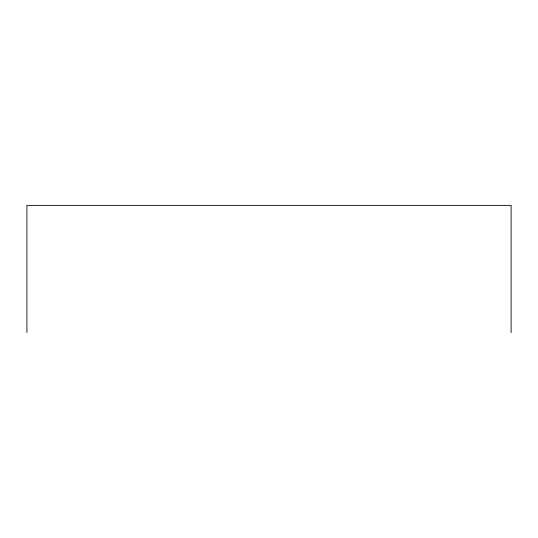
<?xml version="1.0" encoding="UTF-8"?>
<svg xmlns="http://www.w3.org/2000/svg" width="538" height="538" viewBox="0 0 538 538"><rect width="100%" height="100%" fill="white"/><g stroke="black" fill="none" stroke-linecap="round" stroke-linejoin="round"><path stroke-width="0.81" d="M511.1 332.618L511.1 205.381L26.9 205.381L26.9 332.618"/></g></svg>
